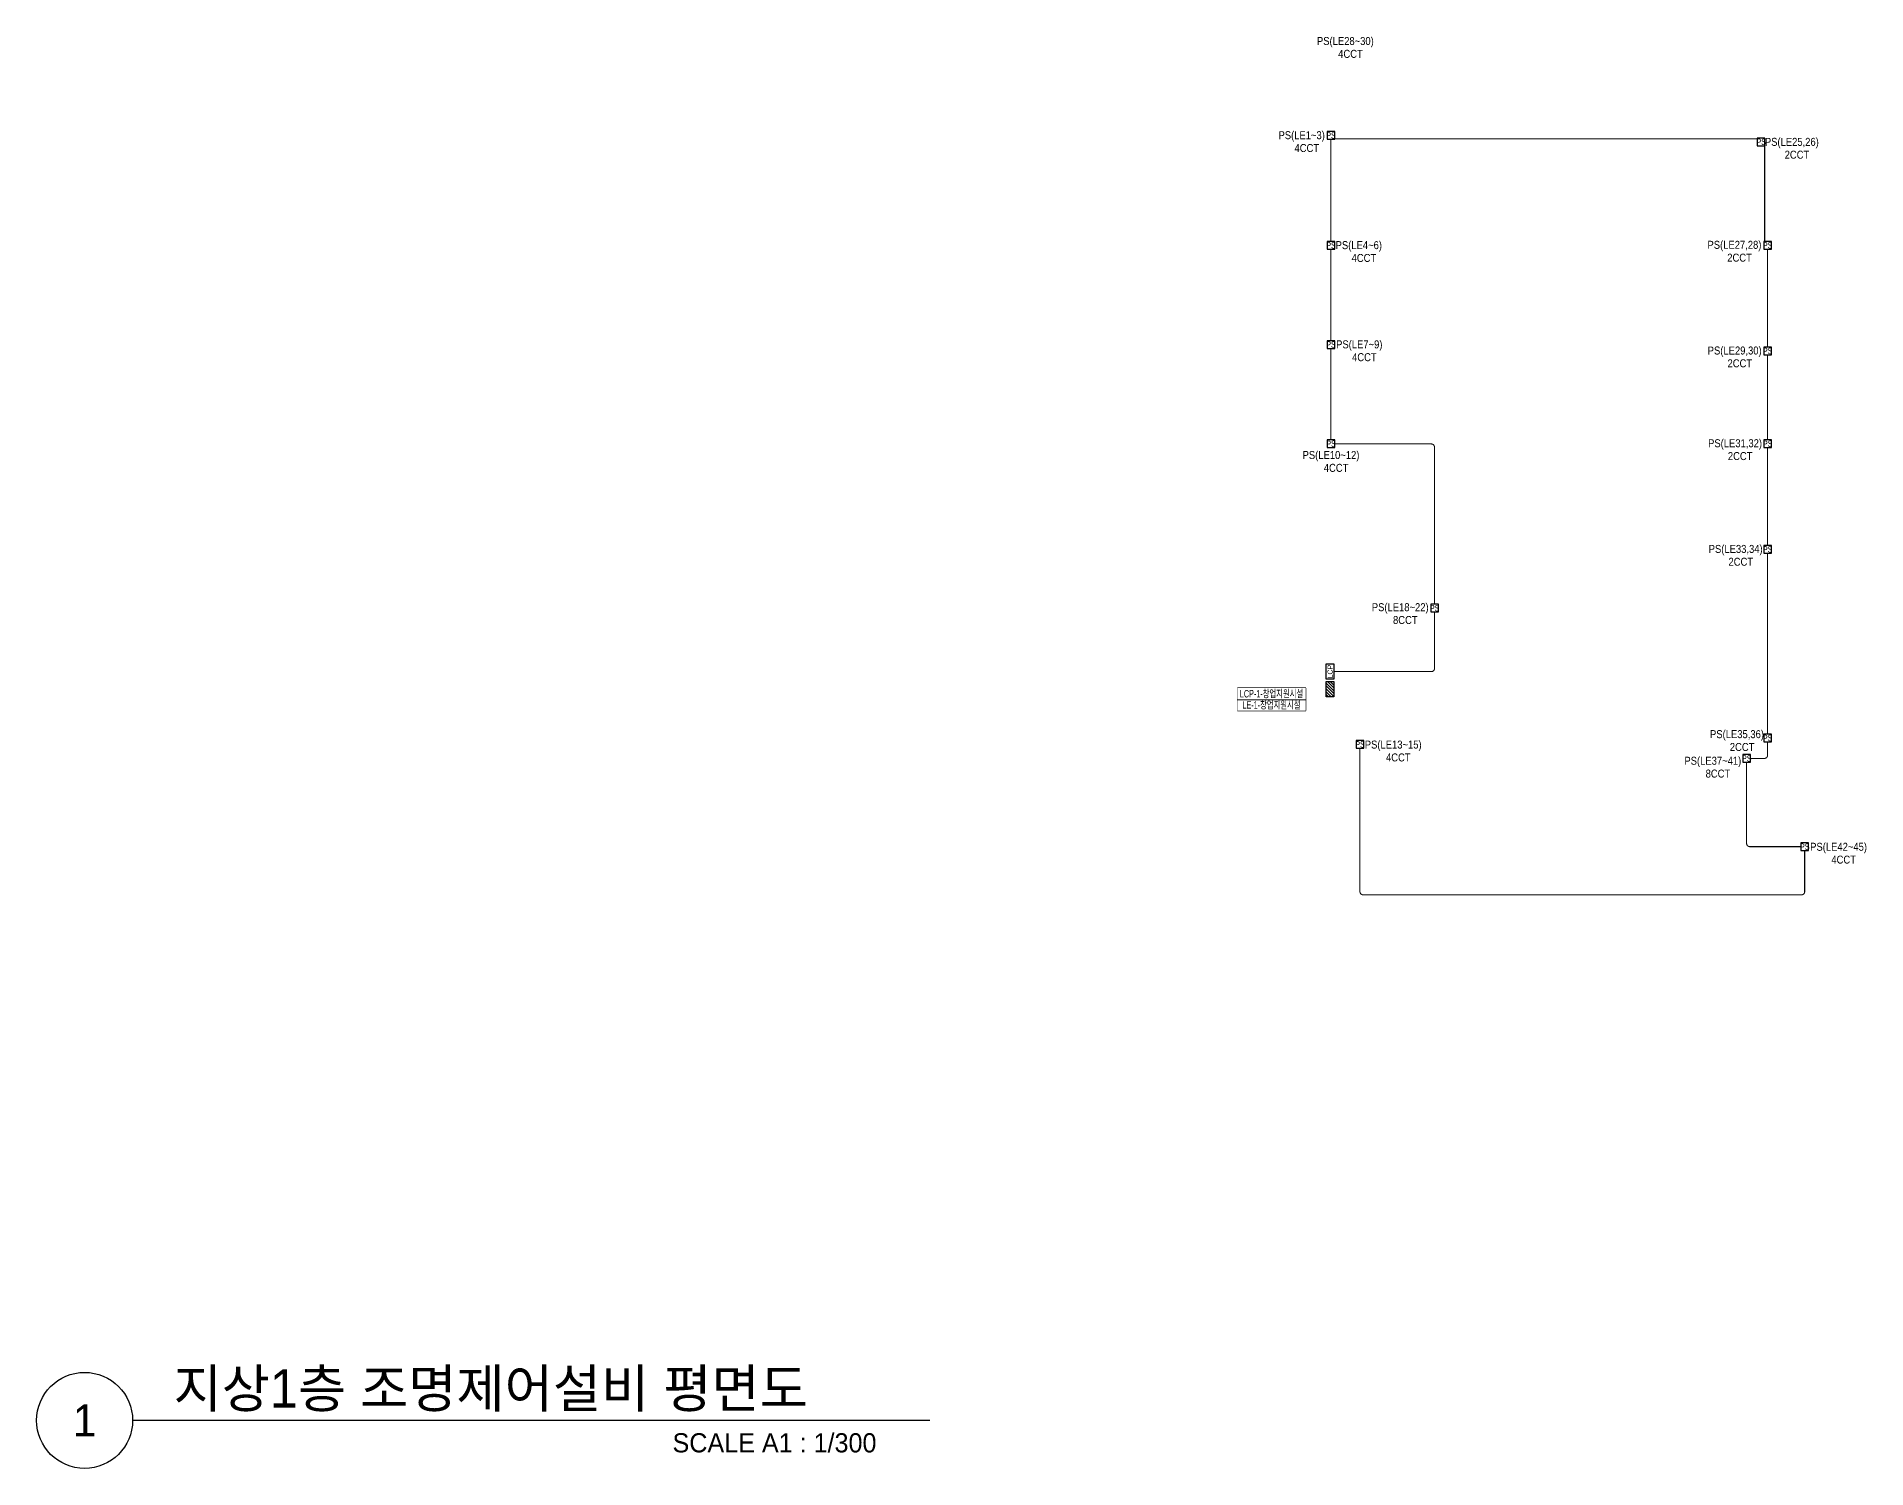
# Model space of a CAD drawing. Header units: millimetres. Extents: x 39625 to 501091, y -351975 to 833216.
# Drawn here: x 91122 to 176866, y -347550 to -280442 of the extents above; entities that cross this region are included whole.
import ezdxf
from ezdxf.enums import TextEntityAlignment as Align

# ---------------------------------------------------------------- set-up
doc = ezdxf.new("R2010")
doc.units = ezdxf.units.MM
doc.header["$LTSCALE"] = 150
doc.set_wipeout_variables(frame=1)
doc.linetypes.add('HIDDEN', pattern=[9.525, 6.35, -3.175])
for name, color, linetype in [('------01 Distribution Panel', 3, 'Continuous'), ('------02 Etc Panel', 3, 'Continuous'), ('------04 Lighting Switch', 2, 'Continuous'), ('-----30 Text', 2, 'Continuous'), ('-----41 Drawing Title', 2, 'Continuous')]:
    doc.layers.add(name, color=color, linetype=linetype)
doc.styles.add('ELEC', font='')
doc.styles.get('ELEC').set_extended_font_data('Dotum')

# ---------------------------------------------------------------- blocks, each defined once
blk = doc.blocks.new('ps')
blk.add_lwpolyline([(-79296, 80452), (-79751, 80452), (-79751, 79997), (-79296, 79997)], close=True)
at = {"style": 'ELEC', "width": 0.7}
blk.add_text('PS', height=379.2, dxfattribs=at).set_placement((-79517, 80226), align=Align.MIDDLE_CENTER)
blk = doc.blocks.new('A02')
h = blk.add_hatch()
h.set_pattern_fill('ANSI31', color=256, scale=25, style=0)
h.set_pattern_definition([(45, (-2000, -19200), (-56.1266, 56.1266), [])])
h.paths.add_polyline_path([(-300, 300), (-300, 0), (300, 0), (300, 300)])
blk.add_lwpolyline([(300, 0), (-300, 0), (-300, 300), (300, 300)], close=True)
blk = doc.blocks.new('A07')
blk.add_lwpolyline([(-300, 0), (-300, 300), (300, 300), (300, 0)], close=True)
at = {"style": 'ELEC'}
blk.add_text('LCP', height=200, dxfattribs=at).set_placement((0, 150), align=Align.MIDDLE)

msp = doc.modelspace()

# ---------------------------------------------------------------- linework, layer by layer
at = {"layer": '------01 Distribution Panel', "color": 1}
msp.add_lwpolyline([(147389, -312029), (150590, -312029), (150590, -311504), (147389, -311504)], close=True, dxfattribs=at)
at = {"layer": '-----41 Drawing Title', "color": 7}
msp.add_line((132978, -345300), (95622, -345300), dxfattribs=at)
msp.add_circle((93372, -345300), 2250, dxfattribs=at)
at = {"color": 30, "linetype": 'HIDDEN', "lineweight": -3, "ltscale": 0.2, "const_width": 50}
for points in [[(151774, -290045), (151774, -285255)], [(172100, -285555), (172100, -290045)], [(172234, -290405), (172234, -294995)], [(151774, -299345), (151774, -295055)], [(172234, -295355), (172234, -299345)], [(172234, -299705), (172234, -304295)], [(172234, -304655), (172234, -313135)]]:
    msp.add_lwpolyline(points, dxfattribs=at)
at = {"color": 30, "linetype": 'HIDDEN', "lineweight": -3, "ltscale": 0.2, "const_width": 50, "elevation": 0}
for points in [[(151954, -285231), (171754, -285231)], [(151774, -294695), (151774, -290405)]]:
    msp.add_lwpolyline(points, dxfattribs=at)
at = {"color": 30, "linetype": 'HIDDEN', "lineweight": -3, "ltscale": 0.2, "const_width": 50}
for points in [[(151954, -299535), (156479, -299535, -0.414214), (156629, -299685), (156629, -307050)], [(156629, -307410), (156629, -310055, -0.414214), (156479, -310205), (151914, -310205)], [(153134, -313795), (153134, -320518, 0.414214), (153284, -320668), (173824, -320668, 0.414214), (173974, -320518), (173974, -318590)], [(171253, -314455), (171253, -318260, 0.414214), (171403, -318410), (173794, -318410)]]:
    msp.add_lwpolyline(points, format="xyb", dxfattribs=at)
at = {"color": 30, "linetype": 'HIDDEN', "lineweight": -3, "ltscale": 0.2, "const_width": 50, "elevation": 0}
msp.add_lwpolyline([(172234, -313495), (172234, -314125, -0.414214), (172084, -314275), (171433, -314275)], format="xyb", dxfattribs=at)

# ---------------------------------------------------------------- block references
at = {"layer": '------01 Distribution Panel', "xscale": 1.2, "yscale": 1.2, "zscale": 1.2, "rotation": 90}
msp.add_blockref('A02', (151914, -311025), dxfattribs=at)
at = {"layer": '------02 Etc Panel', "xscale": 1.2, "yscale": 1.2, "zscale": 1.2, "rotation": 89.99999999999999}
msp.add_blockref('A07', (151914, -310205), dxfattribs=at)
at = {"layer": '------04 Lighting Switch', "xscale": 0.790589613177827, "yscale": 0.790589613177827, "zscale": 0.790589613177827}
for p in [(214644, -348500), (234804, -348800), (214644, -353650), (235104, -353650), (214644, -358300), (235104, -358600), (214644, -362950), (235104, -362950), (235104, -367900), (219499, -370655), (216004, -377040), (235104, -376740), (234124, -377700), (236844, -381835)]:
    msp.add_blockref('ps', p, dxfattribs=at)

# ---------------------------------------------------------------- texts
at = {"layer": '-----30 Text', "style": 'ELEC', "width": 0.9}
for s, p in [('PS(LE28~30)', (152450, -280696)), ('4CCT', (152690, -281250)), ('PS(LE1~3)', (150404, -285110)), ('4CCT', (150643, -285665)), ('PS(LE25,26)', (173372, -285422)), ('2CCT', (173612, -285977)), ('PS(LE4~6)', (153080, -290263)), ('4CCT', (153319, -290817)), ('PS(LE27,28)', (170683, -290248)), ('2CCT', (170922, -290803)), ('PS(LE7~9)', (153103, -294913)), ('PS(LE29,30)', (170694, -295201)), ('4CCT', (153342, -295467)), ('2CCT', (170934, -295755)), ('PS(LE10~12)', (151777, -300099)), ('PS(LE31,32)', (170711, -299548)), ('2CCT', (170950, -300102)), ('4CCT', (152016, -300654)), ('PS(LE33,34)', (170740, -304501)), ('2CCT', (170979, -305055)), ('PS(LE18~22)', (155021, -307232)), ('8CCT', (155260, -307786)), ('PS(LE35,36)', (170802, -313182)), ('PS(LE13~15)', (154692, -313671)), ('2CCT', (171042, -313737)), ('4CCT', (154931, -314226)), ('PS(LE37~41)', (169669, -314429)), ('8CCT', (169908, -314983)), ('PS(LE42~45)', (175562, -318461)), ('4CCT', (175801, -319016))]:
    msp.add_text(s, height=375, dxfattribs=at).set_placement(p, align=Align.MIDDLE)
at = {"layer": '-----41 Drawing Title', "color": 2, "style": 'ELEC'}
msp.add_text('지상1층 조명제어설비 평면도', height=1800, dxfattribs=at).set_placement((97539, -344700))
at = {"layer": '-----41 Drawing Title', "color": 7, "style": 'ELEC'}
msp.add_text('1', height=1500, dxfattribs=at).set_placement((93372, -345300), align=Align.MIDDLE)
at = {"layer": '-----41 Drawing Title', "style": 'ELEC'}
msp.add_text('SCALE A1 : 1/300', height=900, dxfattribs=at).set_placement((130478, -346800), align=Align.RIGHT)

# ---------------------------------------------------------------- next in the draw order: wipeouts: each hides what was drawn before it
at = {"color": 1}
msp.add_wipeout([(147389, -312029), (150590, -312029), (150590, -311504), (147389, -311504)], dxfattribs=at).dxf.layer = '------01 Distribution Panel'

# ---------------------------------------------------------------- next in the draw order: linework, layer by layer
at = {"layer": '------01 Distribution Panel', "color": 1}
msp.add_lwpolyline([(147389, -311504), (150590, -311504), (150590, -310979), (147389, -310979)], close=True, dxfattribs=at)

# ---------------------------------------------------------------- next in the draw order: wipeouts: each hides what was drawn before it
at = {"color": 1}
msp.add_wipeout([(147389, -311504), (150590, -311504), (150590, -310979), (147389, -310979)], dxfattribs=at).dxf.layer = '------01 Distribution Panel'

# ---------------------------------------------------------------- next in the draw order: texts
at = {"layer": '------01 Distribution Panel', "style": 'ELEC', "width": 0.7}
for s, p in [('LCP-1-창업지원시설', (148989, -311241)), ('LE-1-창업지원시설', (148989, -311766))]:
    msp.add_text(s, height=350, dxfattribs=at).set_placement(p, align=Align.MIDDLE_CENTER)

doc.saveas('drawing.dxf')
